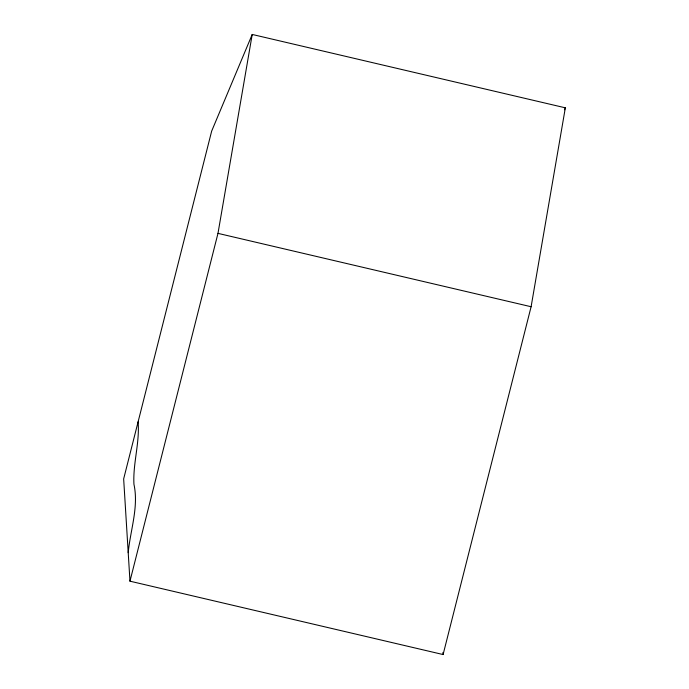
<?xml version="1.0" encoding="UTF-8"?>
<svg xmlns="http://www.w3.org/2000/svg" width="689" height="689" viewBox="0 0 689 689"><rect width="100%" height="100%" fill="white"/><g stroke="black" fill="none" stroke-linecap="round" stroke-linejoin="round"><path stroke-width="1.03" d="M128.214 552.69C130.35 529.996 138.877 507.035 133.942 484.246C132.822 463.378 139.841 442.872 138.084 421.875M129.971 581.18L217.982 233.364L252.217 34.45L565.342 107.82L531.107 306.734L443.096 654.55L129.971 581.18L123.658 478.907L211.669 131.091L252.217 34.45M564.515 109.792L565.342 107.82M217.982 233.364L531.107 306.734M442.967 652.423L443.096 654.55"/></g></svg>
